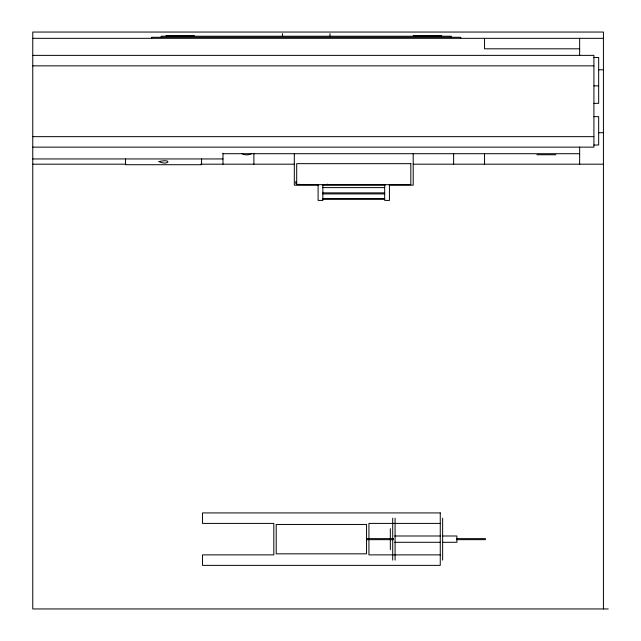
<?xml version="1.0" encoding="UTF-8"?>
<svg xmlns="http://www.w3.org/2000/svg" width="641" height="641" viewBox="0 0 641 641"><rect width="100%" height="100%" fill="white"/><g stroke="black" fill="none" stroke-linecap="round" stroke-linejoin="round"><path stroke-width="0.96" d="M251.52 153.704C248.932 155.242 244.598 155.242 242.01 153.704M165.915 35.704L194.447 35.704M413.205 35.704L441.737 35.704M32.763 38.324L603.429 38.324M579.648 48.812L484.54 48.812L484.54 38.324M32.763 55.366L593.919 55.366L593.919 147.142L32.763 147.142M593.919 57.482L598.67 57.482L598.67 103.353L593.919 103.353M32.763 65.855L593.919 65.855M598.422 69.789L603.429 69.789M593.919 85.854L598.67 85.854M593.919 116.654L598.67 116.654L598.67 145.026L593.919 145.026M598.422 132.727L603.429 132.727M32.763 136.653L593.919 136.653M222.988 153.704L579.648 153.704M536.854 154.753L555.875 154.753M32.763 158.944L222.988 158.944M32.763 164.192L125.868 164.192M200.962 164.192L294.315 164.192M413.205 164.192L603.429 164.192M296.695 181.499L295.805 181.499L295.805 183.598L296.695 183.598M318.721 185.169L294.315 185.169L294.315 153.616M322.295 185.169L385.233 185.169M389.231 185.169L413.205 185.169L413.205 153.616M322.848 187.605L384.672 187.605M322.848 192.861L384.672 192.861M322.848 193.911L384.672 193.911M322.848 198.526L384.672 198.526M322.848 199.367L384.672 199.367M440.263 523.409L368.928 523.409L368.928 554.882L440.263 554.882M394.688 535.996L440.263 535.996M442.643 535.996L456.905 535.996L456.905 542.294L442.643 542.294M366.556 538.624L393.526 538.624M456.472 538.624L485.437 538.624L485.437 539.666L456.472 539.666M366.556 539.666L393.526 539.666M394.688 542.294L440.263 542.294M608.237 608.95L32.763 608.95L32.763 32.05L603.429 32.05L603.429 608.95M579.648 38.324L579.648 55.487M579.648 147.029L579.648 164.192M484.54 153.704L484.54 164.192M460.759 38.324L460.759 37.274L151.653 37.274L151.653 38.324M453.628 153.375L453.628 164.192M451.248 37.274L451.248 36.225L161.163 36.225L161.163 37.274M442.643 518.168L442.643 560.122M395.088 518.168L395.088 560.122M392.709 518.168L392.709 560.122M390.329 528.657L390.329 549.633M389.432 184.648L389.432 200.457L384.672 200.377L384.672 184.648M329.987 33.604L329.987 36.225M327.607 184.119L327.607 184.648M322.848 184.648L322.848 200.457L318.096 200.377L318.096 184.648M299.075 184.119L299.075 184.648M282.433 33.604L282.433 36.225M253.892 153.375L253.892 164.192M222.988 153.223L222.988 164.192M201.586 158.944L201.586 164.713L125.5 164.713L125.5 158.944M158.944 161.556C167.862 166.211 173.567 158.351 158.944 161.556M410.825 163.663L296.695 163.663L296.695 184.648L410.825 184.648L410.825 163.663M440.263 512.92L202.484 512.92L202.484 523.409L273.819 523.409L273.819 554.882L202.484 554.882L202.484 565.37L440.263 565.37L440.263 512.92M366.556 524.458L276.199 524.458L276.199 553.832L366.556 553.832L366.556 524.458"/></g></svg>
